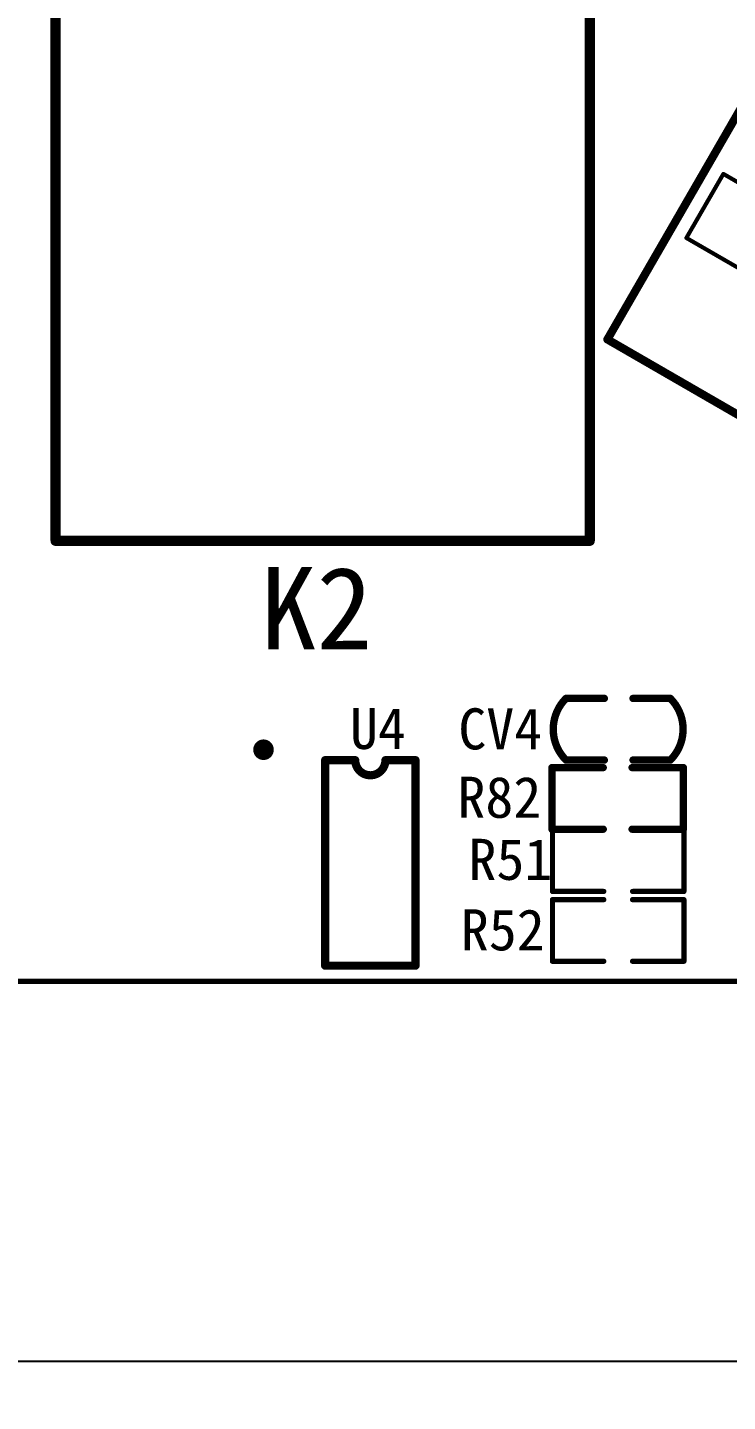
# Model space of a CAD drawing. Extents: x 780 to 1278, y 406 to 602.
# Drawn here: x 918.82 to 935.86, y 452.14 to 485.59 of the extents above; entities that cross this region are included whole.
import ezdxf

# ---------------------------------------------------------------- set-up
doc = ezdxf.new("R2010")
doc.units = 0
doc.header["$MEASUREMENT"] = 0
doc.layers.get('0').update_dxf_attribs({"linetype": 'CONTINUOUS'})
doc.layers.get('Defpoints').update_dxf_attribs({"linetype": 'CONTINUOUS'})
doc.layers.add('BOTTOMOVERLAY', color=7, linetype='CONTINUOUS')
doc.layers.add('KEEPOUTLAYER', color=6, linetype='CONTINUOUS')
doc.styles.get("Standard").update_dxf_attribs({"font": ''})
doc.styles.get('Standard').set_extended_font_data('SimSun')
doc.dimstyles.get("Standard").update_dxf_attribs({"dimtxt": 0.18, "dimasz": 0.18, "dimexe": 0.18, "dimexo": 0.0625, "dimgap": 0.09, "dimtad": 0, "dimtih": 1, "dimtoh": 1, "dimdec": 4, "dimzin": 0, "dimdsep": 46, "dimtxsty": 'Standard', "dimcen": 0.09, "dimadec": 0, "dimazin": 0, "dimtfac": 1, "dimtdec": 4, "dimtofl": 0, "dimtmove": 0, "dimatfit": 0, "dimfxl": 1, "dimtolj": 1, "dimtzin": 0, "dimarcsym": 0})

# ---------------------------------------------------------------- blocks, each defined once
blk = doc.blocks.new('___4_B_9')
at = {"layer": 'BOTTOMOVERLAY', "const_width": 0.25}
for points in [[(-6.5, 14.55), (-6.5, -14.45)], [(6.5, 14.55), (-6.5, 14.55)], [(6.5, 14.55), (6.5, -14.45)], [(6.5, -14.45), (-6.5, -14.45)]]:
    blk.add_lwpolyline(points, dxfattribs=at)
at = {"layer": 'BOTTOMOVERLAY', "const_width": 0.125}
for points in [[(-6.562, 14.55, 1), (-6.438, 14.55, 1)], [(-6.562, 14.55, 1), (-6.438, 14.55, 1)], [(6.438, 14.55, 1), (6.562, 14.55, 1)], [(6.438, 14.55, 1), (6.562, 14.55, 1)], [(-6.562, -14.45, 1), (-6.438, -14.45, 1)], [(-6.562, -14.45, 1), (-6.438, -14.45, 1)], [(6.438, -14.45, 1), (6.562, -14.45, 1)], [(6.438, -14.45, 1), (6.562, -14.45, 1)]]:
    blk.add_lwpolyline(points, format="xyb", close=True, dxfattribs=at)
blk = doc.blocks.new('DIP20___1_B_11')
at = {"layer": 'BOTTOMOVERLAY', "const_width": 0.2}
for points in [[(-4.025, -7.15), (-4.025, 7.15)], [(-4.025, 7.15), (3.975, 7.15)], [(3.975, -7.15), (3.975, 7.15)], [(-4.025, -7.15), (3.975, -7.15)], [(-1.225, -20.63), (-1.225, -7.15)], [(1.175, -20.63), (1.175, -7.15)], [(-1.225, -20.63), (1.175, -20.63)]]:
    blk.add_lwpolyline(points, dxfattribs=at)
at = {"layer": 'BOTTOMOVERLAY', "const_width": 0.1}
for points in [[(-4.075, 7.15, 1), (-3.975, 7.15, 1)], [(-4.075, 7.15, 1), (-3.975, 7.15, 1)], [(3.925, 7.15, 1), (4.025, 7.15, 1)], [(3.925, 7.15, 1), (4.025, 7.15, 1)], [(-4.075, -7.15, 1), (-3.975, -7.15, 1)], [(-4.075, -7.15, 1), (-3.975, -7.15, 1)], [(-1.275, -7.15, 1), (-1.175, -7.15, 1)], [(1.125, -7.15, 1), (1.225, -7.15, 1)], [(3.925, -7.15, 1), (4.025, -7.15, 1)], [(3.925, -7.15, 1), (4.025, -7.15, 1)], [(-1.275, -20.63, 1), (-1.175, -20.63, 1)], [(-1.275, -20.63, 1), (-1.175, -20.63, 1)], [(1.125, -20.63, 1), (1.225, -20.63, 1)], [(1.125, -20.63, 1), (1.225, -20.63, 1)]]:
    blk.add_lwpolyline(points, format="xyb", close=True, dxfattribs=at)
at = {"layer": 'KEEPOUTLAYER', "const_width": 0.1}
for points in [[(-0.925, 6.72), (0.875, 6.72)], [(-0.925, -6.78), (-0.925, 6.72)], [(0.875, -6.78), (0.875, 6.72)], [(-0.925, -6.78), (0.875, -6.78)]]:
    blk.add_lwpolyline(points, dxfattribs=at)
at = {"layer": 'KEEPOUTLAYER', "const_width": 0.05}
for points in [[(-0.95, 6.72, 1), (-0.9, 6.72, 1)], [(-0.95, 6.72, 1), (-0.9, 6.72, 1)], [(0.85, 6.72, 1), (0.9, 6.72, 1)], [(0.85, 6.72, 1), (0.9, 6.72, 1)], [(-0.95, -6.78, 1), (-0.9, -6.78, 1)], [(-0.95, -6.78, 1), (-0.9, -6.78, 1)], [(0.85, -6.78, 1), (0.9, -6.78, 1)], [(0.85, -6.78, 1), (0.9, -6.78, 1)]]:
    blk.add_lwpolyline(points, format="xyb", close=True, dxfattribs=at)
blk = doc.blocks.new('0603C_B_23')
at = {"layer": 'BOTTOMOVERLAY', "const_width": 0.18}
for points in [[(-1.27, -0.734, -0.414214), (-1.27, 0.766)], [(1.27, 0.766, -0.414214), (1.27, -0.734)]]:
    blk.add_lwpolyline(points, format="xyb", dxfattribs=at)
for points in [[(-1.27, 0.766), (-0.363, 0.766)], [(0.337, 0.766), (1.27, 0.766)], [(-1.27, -0.734), (-0.363, -0.734)], [(0.337, -0.734), (1.27, -0.734)]]:
    blk.add_lwpolyline(points, dxfattribs=at)
at = {"layer": 'BOTTOMOVERLAY', "const_width": 0.09}
for points in [[(-1.315, 0.766, 1), (-1.225, 0.766, 1)], [(-1.315, 0.766, 1), (-1.225, 0.766, 1)], [(-0.408, 0.766, 1), (-0.318, 0.766, 1)], [(0.292, 0.766, 1), (0.382, 0.766, 1)], [(1.225, 0.766, 1), (1.315, 0.766, 1)], [(1.225, 0.766, 1), (1.315, 0.766, 1)], [(-1.315, -0.734, 1), (-1.225, -0.734, 1)], [(-1.315, -0.734, 1), (-1.225, -0.734, 1)], [(-0.408, -0.734, 1), (-0.318, -0.734, 1)], [(0.292, -0.734, 1), (0.382, -0.734, 1)], [(1.225, -0.734, 1), (1.315, -0.734, 1)], [(1.225, -0.734, 1), (1.315, -0.734, 1)]]:
    blk.add_lwpolyline(points, format="xyb", close=True, dxfattribs=at)
blk = doc.blocks.new('0603_B_146')
at = {"layer": 'BOTTOMOVERLAY', "const_width": 0.127}
for points in [[(-0.363, 0.766), (-1.613, 0.766)], [(-1.613, -0.734), (-1.613, 0.766)], [(1.587, 0.766), (0.337, 0.766)], [(1.587, -0.734), (1.587, 0.766)], [(-0.363, -0.734), (-1.613, -0.734)], [(1.587, -0.734), (0.337, -0.734)]]:
    blk.add_lwpolyline(points, dxfattribs=at)
at = {"layer": 'BOTTOMOVERLAY', "const_width": 0.0635}
for points in [[(-1.644, 0.766, 1), (-1.581, 0.766, 1)], [(-1.644, 0.766, 1), (-1.581, 0.766, 1)], [(-0.394, 0.766, 1), (-0.331, 0.766, 1)], [(0.306, 0.766, 1), (0.369, 0.766, 1)], [(1.556, 0.766, 1), (1.619, 0.766, 1)], [(1.556, 0.766, 1), (1.619, 0.766, 1)], [(-1.644, -0.734, 1), (-1.581, -0.734, 1)], [(-1.644, -0.734, 1), (-1.581, -0.734, 1)], [(-0.394, -0.734, 1), (-0.331, -0.734, 1)], [(0.306, -0.734, 1), (0.369, -0.734, 1)], [(1.556, -0.734, 1), (1.619, -0.734, 1)], [(1.556, -0.734, 1), (1.619, -0.734, 1)]]:
    blk.add_lwpolyline(points, format="xyb", close=True, dxfattribs=at)
blk = doc.blocks.new('0603_B_147')
at = {"layer": 'BOTTOMOVERLAY', "const_width": 0.127}
for points in [[(-0.363, 0.766), (-1.613, 0.766)], [(-1.613, -0.734), (-1.613, 0.766)], [(1.587, 0.766), (0.337, 0.766)], [(1.587, -0.734), (1.587, 0.766)], [(-0.363, -0.734), (-1.613, -0.734)], [(1.587, -0.734), (0.337, -0.734)]]:
    blk.add_lwpolyline(points, dxfattribs=at)
at = {"layer": 'BOTTOMOVERLAY', "const_width": 0.0635}
for points in [[(-1.644, 0.766, 1), (-1.581, 0.766, 1)], [(-1.644, 0.766, 1), (-1.581, 0.766, 1)], [(-0.394, 0.766, 1), (-0.331, 0.766, 1)], [(0.306, 0.766, 1), (0.369, 0.766, 1)], [(1.556, 0.766, 1), (1.619, 0.766, 1)], [(1.556, 0.766, 1), (1.619, 0.766, 1)], [(-1.644, -0.734, 1), (-1.581, -0.734, 1)], [(-1.644, -0.734, 1), (-1.581, -0.734, 1)], [(-0.394, -0.734, 1), (-0.331, -0.734, 1)], [(0.306, -0.734, 1), (0.369, -0.734, 1)], [(1.556, -0.734, 1), (1.619, -0.734, 1)], [(1.556, -0.734, 1), (1.619, -0.734, 1)]]:
    blk.add_lwpolyline(points, format="xyb", close=True, dxfattribs=at)
blk = doc.blocks.new('SO8_B_183')
at = {"layer": 'BOTTOMOVERLAY', "const_width": 0.2}
for points in [[(-2.5, 1.1), (-2.5, -1.1)], [(-2.5, 1.1), (2.5, 1.1)], [(2.5, 1.1), (2.5, 0.367)], [(2.5, -0.367), (2.5, -1.1)], [(-2.5, -1.1), (2.5, -1.1)]]:
    blk.add_lwpolyline(points, dxfattribs=at)
at = {"layer": 'BOTTOMOVERLAY'}
for points, const_width in [([(-2.55, 1.1, 1), (-2.45, 1.1, 1)], 0.1), ([(-2.55, 1.1, 1), (-2.45, 1.1, 1)], 0.1), ([(2.45, 1.1, 1), (2.55, 1.1, 1)], 0.1), ([(2.45, 1.1, 1), (2.55, 1.1, 1)], 0.1), ([(2.45, 0.367, 1), (2.55, 0.367, 1)], 0.1), ([(2.45, 0.367, 1), (2.55, 0.367, 1)], 0.1), ([(2.45, -0.367, 1), (2.55, -0.367, 1)], 0.1), ([(2.45, -0.367, 1), (2.55, -0.367, 1)], 0.1), ([(-2.55, -1.1, 1), (-2.45, -1.1, 1)], 0.1), ([(-2.55, -1.1, 1), (-2.45, -1.1, 1)], 0.1), ([(2.45, -1.1, 1), (2.55, -1.1, 1)], 0.1), ([(2.45, -1.1, 1), (2.55, -1.1, 1)], 0.1), ([(2.88, -2.6, 1), (2.63, -2.6, 1)], 0.25), ([(2.568, -2.6, 1), (2.692, -2.6, 1)], 0.125), ([(2.818, -2.6, 1), (2.943, -2.6, 1)], 0.125)]:
    blk.add_lwpolyline(points, format="xyb", close=True, dxfattribs=dict(at, const_width=const_width))
at = {"layer": 'BOTTOMOVERLAY', "const_width": 0.2}
blk.add_lwpolyline([(2.5, -0.367, -1), (2.5, 0.367)], format="xyb", dxfattribs=at)
blk = doc.blocks.new('0603_B_228')
at = {"layer": 'BOTTOMOVERLAY', "const_width": 0.178}
for points in [[(-0.75, 1.6), (-0.75, 0.35)], [(-0.75, 1.6), (0.75, 1.6)], [(0.75, 1.6), (0.75, 0.35)], [(-0.75, -0.35), (-0.75, -1.6)], [(0.75, -0.35), (0.75, -1.6)], [(-0.75, -1.6), (0.75, -1.6)]]:
    blk.add_lwpolyline(points, dxfattribs=at)
at = {"layer": 'BOTTOMOVERLAY', "const_width": 0.0889}
for points in [[(-0.794, 1.6, 1), (-0.706, 1.6, 1)], [(-0.794, 1.6, 1), (-0.706, 1.6, 1)], [(0.706, 1.6, 1), (0.794, 1.6, 1)], [(0.706, 1.6, 1), (0.794, 1.6, 1)], [(-0.794, 0.35, 1), (-0.706, 0.35, 1)], [(0.706, 0.35, 1), (0.794, 0.35, 1)], [(-0.794, -0.35, 1), (-0.706, -0.35, 1)], [(0.706, -0.35, 1), (0.794, -0.35, 1)], [(-0.794, -1.6, 1), (-0.706, -1.6, 1)], [(-0.794, -1.6, 1), (-0.706, -1.6, 1)], [(0.706, -1.6, 1), (0.794, -1.6, 1)], [(0.706, -1.6, 1), (0.794, -1.6, 1)]]:
    blk.add_lwpolyline(points, format="xyb", close=True, dxfattribs=at)
blk = doc.blocks.new('_Open90')
at = {"color": 0, "linetype": 'ByBlock', "lineweight": -2}
for p, q in [((0, 0), (-1, 0)), ((-0.5, 0.5), (0, 0)), ((0, 0), (-0.5, -0.5))]:
    blk.add_line(p, q, dxfattribs=at)
blk = doc.blocks.new('*D1082')
at = {"color": 0, "linetype": 'Continuous', "lineweight": -2}
for p, q in [((831.139, 462.239), (831.139, 452.947)), ((1166.07, 462.312), (1166.07, 452.947))]:
    blk.add_line(p, q, dxfattribs=at)
at = {"color": 6, "linetype": 'Continuous', "lineweight": -2}
for p, q in [((831.319, 453.127), (996.134, 453.127)), ((1165.89, 453.127), (1001.075, 453.127))]:
    blk.add_line(p, q, dxfattribs=at)
at = {"layer": 'Defpoints', "color": 0, "linetype": 'Continuous'}
for p in [(831.139, 462.302), (1166.07, 462.375), (1166.07, 453.127)]:
    blk.add_point(p, dxfattribs=at)
at = {"color": 6, "linetype": 'Continuous', "lineweight": -2, "xscale": 0.18, "yscale": 0.18, "zscale": 0.18, "rotation": 180}
blk.add_blockref('_Open90', (831.139, 453.127), dxfattribs=at)
at = {"color": 6, "linetype": 'Continuous', "lineweight": -2, "xscale": 0.18, "yscale": 0.18, "zscale": 0.18}
blk.add_blockref('_Open90', (1166.07, 453.127), dxfattribs=at)
at = {"color": 6, "linetype": 'Continuous', "insert": (998.605, 453.127), "char_height": 1.5, "attachment_point": 5}
blk.add_mtext('\\A1;335', dxfattribs=at)

msp = doc.modelspace()

# ---------------------------------------------------------------- linework, layer by layer
at = {"layer": 'KEEPOUTLAYER', "const_width": 0.127}
msp.add_lwpolyline([(1166.047, 462.372), (831.047, 462.372)], dxfattribs=at)

# ---------------------------------------------------------------- block references
at = {"xscale": -1}
for name, p, rotation in [('___4_B_9', (926.007, 487.642), 180), ('DIP20___1_B_11', (941.117, 477.862), 59.99999999999946), ('SO8_B_183', (927.167, 465.252), 270), ('0603_B_228', (933.187, 466.822), 270)]:
    msp.add_blockref(name, p, dxfattribs=dict(at, rotation=rotation))
for name, p in [('0603C_B_23', (933.199, 468.49)), ('0603_B_146', (933.187, 465.292)), ('0603_B_147', (933.187, 463.592))]:
    msp.add_blockref(name, p, dxfattribs=at)

# ---------------------------------------------------------------- texts
at = {"layer": 'BOTTOMOVERLAY'}
for s, height, p in [('K2', 2, (924.497, 470.452)), ('U4', 1, (926.671, 468.026)), ('CV4', 1, (929.309, 468.015)), ('R82', 1, (929.287, 466.35)), ('R51', 1, (929.556, 464.839)), ('R52', 1, (929.37, 463.124))]:
    msp.add_text(s, height=height, dxfattribs=at).set_placement(p)

# ---------------------------------------------------------------- dimensions: what is measured, and where the dimension line sits
at = {"linetype": 'Continuous'}
dim = msp.add_linear_dim(base=(1166.07, 453.127), p1=(831.139, 462.302), p2=(1166.07, 462.375), dimstyle='Standard', override={"dimtxt": 1.5, "dimgap": 1, "dimdec": 0, "dimblk1": 'Open90', "dimblk2": 'Open90', "dimsah": 1, "dimclrd": 6, "dimclrt": 6, "dimatfit": 3}, dxfattribs=at)
dim.commit()
dim.dimension.update_dxf_attribs({"geometry": '*D1082', "text_midpoint": (998.605, 453.127)})

doc.saveas('drawing.dxf')
